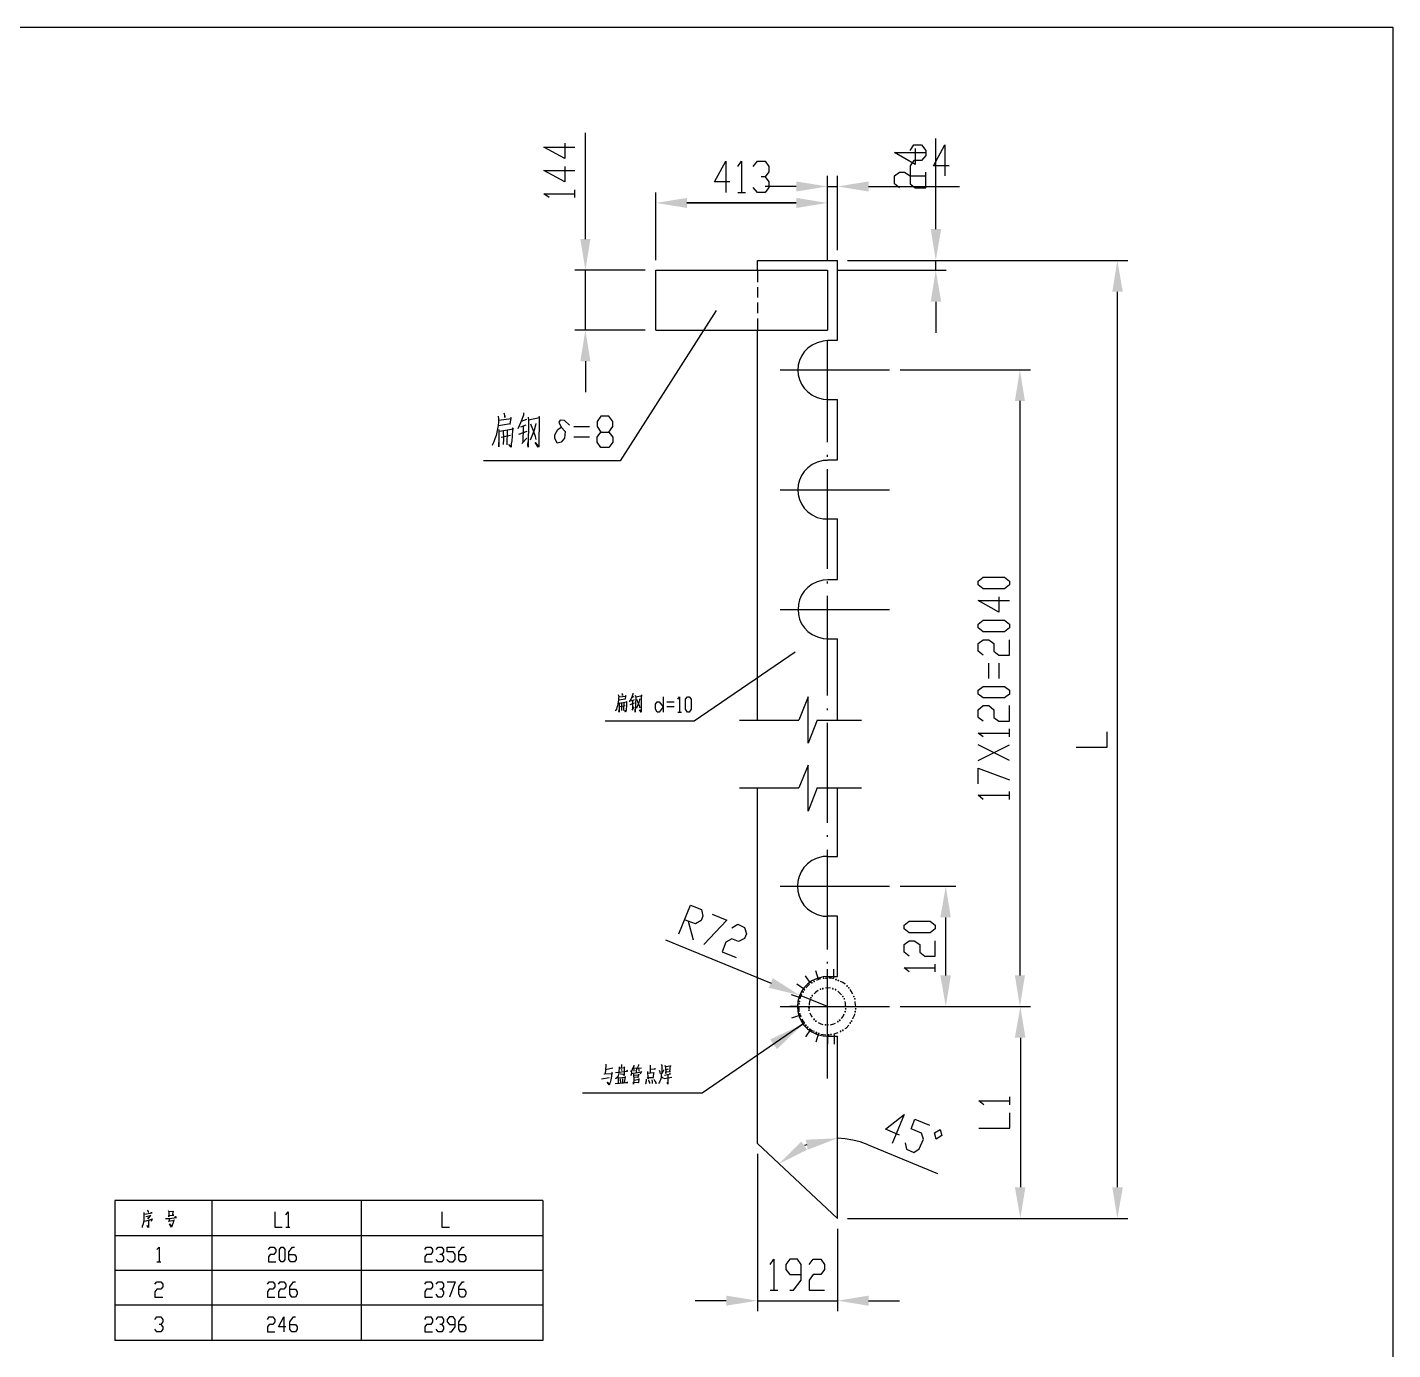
# Model space of a CAD drawing. Header units: millimetres. Extents: x -282 to 814, y -766 to 620.
# Drawn here: x 277 to 814, y -500 to 20 of the extents above; entities that cross this region are included whole.
import ezdxf

# ---------------------------------------------------------------- set-up
doc = ezdxf.new("R2010")
doc.units = ezdxf.units.MM
doc.layers.add('1', color=7, linetype='Continuous')

msp = doc.modelspace()

# ---------------------------------------------------------------- hatches: boundary and pattern name
h = msp.add_hatch(color=0)
h.dxf.hatch_style = 2
h.paths.add_polyline_path([(579.42, -40.538268), (579.42, -44.498268), (591.66, -42.518268)])
h = msp.add_hatch(color=0)
h.dxf.hatch_style = 2
h.paths.add_polyline_path([(607.86, -40.538268), (607.86, -44.498268), (595.62, -42.518268)])
h = msp.add_hatch(color=0)
h.dxf.hatch_style = 2
h.paths.add_polyline_path([(536.4, -47.018268), (536.4, -50.978268), (524.16, -48.998268)])
h = msp.add_hatch(color=0)
h.dxf.hatch_style = 2
h.paths.add_polyline_path([(536.4, -47.018268), (536.4, -50.978268), (524.16, -48.998268)])
h = msp.add_hatch(color=0)
h.dxf.hatch_style = 2
h.paths.add_polyline_path([(579.42, -47.018268), (579.42, -50.978268), (591.66, -48.998268)])
h = msp.add_hatch(color=0)
h.dxf.hatch_style = 2
h.paths.add_polyline_path([(579.42, -47.018268), (579.42, -50.978268), (591.66, -48.998268)])
h = msp.add_hatch(color=0)
h.dxf.hatch_style = 2
h.paths.add_polyline_path([(494.46, -63.218268), (498.42, -63.218268), (496.44, -75.458268)])
h = msp.add_hatch(color=0)
h.dxf.hatch_style = 2
h.paths.add_polyline_path([(632.34, -59.258268), (636.48, -59.258268), (634.32, -71.678268)])
h = msp.add_hatch(color=0)
h.dxf.hatch_style = 2
h.paths.add_polyline_path([(703.8, -83.918268), (707.94, -83.918268), (705.78, -71.678268)])
h = msp.add_hatch(color=0)
h.dxf.hatch_style = 2
h.paths.add_polyline_path([(632.34, -87.878268), (636.48, -87.878268), (634.32, -75.458268)])
h = msp.add_hatch(color=0)
h.dxf.hatch_style = 2
h.paths.add_polyline_path([(494.46, -111.278268), (498.42, -111.278268), (496.44, -99.038268)])
h = msp.add_hatch(color=0)
h.dxf.hatch_style = 2
h.paths.add_polyline_path([(665.46, -126.938268), (669.42, -126.938268), (667.44, -114.698268)])
h = msp.add_hatch(color=0)
h.dxf.hatch_style = 2
h.paths.add_polyline_path([(636.12, -330.158268), (640.26, -330.158268), (638.28, -317.918268)])
h = msp.add_hatch(color=0)
h.dxf.hatch_style = 2
h.paths.add_polyline_path([(570.24, -354.098268), (568.62, -357.878268), (580.68, -360.758268)])
h = msp.add_hatch(color=0)
h.dxf.hatch_style = 2
h.paths.add_polyline_path([(590.58, -354.098268), (590.4, -354.458268), (590.04, -354.458268), (589.86, -354.098268), (590.04, -353.738268), (590.4, -353.738268)])
h = msp.add_hatch(color=0)
h.dxf.hatch_style = 2
h.paths.add_polyline_path([(591.48, -354.098268), (591.3, -354.458268), (590.94, -354.458268), (590.76, -354.098268), (590.76, -353.918268), (590.94, -353.738268), (591.3, -353.738268), (591.48, -353.918268)])
h = msp.add_hatch(color=0)
h.dxf.hatch_style = 2
h.paths.add_polyline_path([(595.44, -354.638268), (595.26, -354.998268), (594.9, -354.998268), (594.72, -354.638268), (594.72, -354.458268), (594.9, -354.278268), (595.26, -354.278268), (595.44, -354.458268)])
h = msp.add_hatch(color=0)
h.dxf.hatch_style = 2
h.paths.add_polyline_path([(636.12, -353.018268), (640.26, -353.018268), (638.28, -365.258268)])
h = msp.add_hatch(color=0)
h.dxf.hatch_style = 2
h.paths.add_polyline_path([(665.46, -353.018268), (669.42, -353.018268), (667.44, -365.258268)])
h = msp.add_hatch(color=0)
h.dxf.hatch_style = 2
h.paths.add_polyline_path([(582.48, -359.498268), (582.3, -359.858268), (581.94, -359.858268), (581.76, -359.498268), (581.94, -359.138268), (582.3, -359.138268)])
h = msp.add_hatch(color=0)
h.dxf.hatch_style = 2
h.paths.add_polyline_path([(583.02, -358.598268), (582.84, -358.958268), (582.48, -358.958268), (582.3, -358.598268), (582.48, -358.238268), (582.84, -358.238268)])
h = msp.add_hatch(color=0)
h.dxf.hatch_style = 2
h.paths.add_polyline_path([(585.9, -355.898268), (585.72, -356.258268), (585.36, -356.258268), (585.18, -355.898268), (585.36, -355.538268), (585.72, -355.538268)])
h = msp.add_hatch(color=0)
h.dxf.hatch_style = 2
h.paths.add_polyline_path([(586.8, -355.358268), (586.62, -355.718268), (586.26, -355.718268), (586.08, -355.358268), (586.26, -354.998268), (586.62, -354.998268)])
h = msp.add_hatch(color=0)
h.dxf.hatch_style = 2
h.paths.add_polyline_path([(589.32, -358.418268), (589.14, -358.778268), (588.78, -358.778268), (588.6, -358.418268), (588.78, -358.058268), (589.14, -358.058268)])
h = msp.add_hatch(color=0)
h.dxf.hatch_style = 2
h.paths.add_polyline_path([(590.22, -358.238268), (590.04, -358.598268), (589.68, -358.598268), (589.5, -358.238268), (589.5, -358.058268), (589.68, -357.878268), (590.04, -357.878268), (590.22, -358.058268)])
h = msp.add_hatch(color=0)
h.dxf.hatch_style = 2
h.paths.add_polyline_path([(594.18, -358.238268), (594, -358.598268), (593.64, -358.598268), (593.46, -358.238268), (593.64, -357.878268), (594, -357.878268)])
h = msp.add_hatch(color=0)
h.dxf.hatch_style = 2
h.paths.add_polyline_path([(595.26, -358.598268), (595.08, -358.958268), (594.72, -358.958268), (594.54, -358.598268), (594.72, -358.238268), (595.08, -358.238268)])
h = msp.add_hatch(color=0)
h.dxf.hatch_style = 2
h.paths.add_polyline_path([(596.34, -354.998268), (596.16, -355.358268), (595.8, -355.358268), (595.62, -354.998268), (595.62, -354.818268), (595.8, -354.638268), (596.16, -354.638268), (596.34, -354.818268)])
h = msp.add_hatch(color=0)
h.dxf.hatch_style = 2
h.paths.add_polyline_path([(599.76, -357.158268), (599.58, -357.518268), (599.22, -357.518268), (599.04, -357.158268), (599.22, -356.798268), (599.58, -356.798268)])
h = msp.add_hatch(color=0)
h.dxf.hatch_style = 2
h.paths.add_polyline_path([(600.48, -357.878268), (600.3, -358.238268), (599.94, -358.238268), (599.76, -357.878268), (599.94, -357.518268), (600.3, -357.518268)])
h = msp.add_hatch(color=0)
h.dxf.hatch_style = 2
h.paths.add_polyline_path([(580.86, -364.178268), (580.68, -364.538268), (580.32, -364.538268), (580.14, -364.178268), (580.32, -363.818268), (580.68, -363.818268)])
h = msp.add_hatch(color=0)
h.dxf.hatch_style = 2
h.paths.add_polyline_path([(581.04, -363.278268), (580.86, -363.638268), (580.5, -363.638268), (580.32, -363.278268), (580.32, -363.098268), (580.5, -362.918268), (580.86, -362.918268), (581.04, -363.098268)])
h = msp.add_hatch(color=0)
h.dxf.hatch_style = 2
h.paths.add_polyline_path([(585.54, -361.838268), (585.36, -362.198268), (585, -362.198268), (584.82, -361.838268), (584.82, -361.658268), (585, -361.478268), (585.36, -361.478268), (585.54, -361.658268)])
h = msp.add_hatch(color=0)
h.dxf.hatch_style = 2
h.paths.add_polyline_path([(586.08, -360.938268), (585.9, -361.298268), (585.54, -361.298268), (585.36, -360.938268), (585.54, -360.578268), (585.9, -360.578268)])
h = msp.add_hatch(color=0)
h.dxf.hatch_style = 2
h.paths.add_polyline_path([(598.14, -361.298268), (597.96, -361.658268), (597.6, -361.658268), (597.42, -361.298268), (597.6, -360.938268), (597.96, -360.938268)])
h = msp.add_hatch(color=0)
h.dxf.hatch_style = 2
h.paths.add_polyline_path([(598.68, -362.198268), (598.5, -362.558268), (598.14, -362.558268), (597.96, -362.198268), (598.14, -361.838268), (598.5, -361.838268)])
h = msp.add_hatch(color=0)
h.dxf.hatch_style = 2
h.paths.add_polyline_path([(599.22, -365.258268), (599.04, -365.618268), (598.68, -365.618268), (598.5, -365.258268), (598.5, -365.078268), (598.68, -364.898268), (599.04, -364.898268), (599.22, -365.078268)])
h = msp.add_hatch(color=0)
h.dxf.hatch_style = 2
h.paths.add_polyline_path([(602.46, -361.298268), (602.28, -361.658268), (601.92, -361.658268), (601.74, -361.298268), (601.92, -360.938268), (602.28, -360.938268)])
h = msp.add_hatch(color=0)
h.dxf.hatch_style = 2
h.paths.add_polyline_path([(602.82, -362.198268), (602.64, -362.558268), (602.28, -362.558268), (602.1, -362.198268), (602.28, -361.838268), (602.64, -361.838268)])
h = msp.add_hatch(color=0)
h.dxf.hatch_style = 2
h.paths.add_polyline_path([(603.18, -365.258268), (603, -365.618268), (602.64, -365.618268), (602.46, -365.258268), (602.46, -365.078268), (602.64, -364.898268), (603, -364.898268), (603.18, -365.078268)])
h = msp.add_hatch(color=0)
h.dxf.hatch_style = 2
h.paths.add_polyline_path([(665.46, -377.498268), (669.6, -377.498268), (667.62, -365.258268)])
h = msp.add_hatch(color=0)
h.dxf.hatch_style = 2
h.paths.add_polyline_path([(581.22, -368.138268), (581.04, -368.498268), (580.68, -368.498268), (580.5, -368.138268), (580.68, -367.778268), (581.04, -367.778268)])
h = msp.add_hatch(color=0)
h.dxf.hatch_style = 2
h.paths.add_polyline_path([(581.58, -369.038268), (581.4, -369.398268), (581.04, -369.398268), (580.86, -369.038268), (581.04, -368.678268), (581.4, -368.678268)])
h = msp.add_hatch(color=0)
h.dxf.hatch_style = 2
h.paths.add_polyline_path([(584.82, -365.798268), (584.64, -366.158268), (584.28, -366.158268), (584.1, -365.798268), (584.1, -365.618268), (584.28, -365.438268), (584.64, -365.438268), (584.82, -365.618268)])
h = msp.add_hatch(color=0)
h.dxf.hatch_style = 2
h.paths.add_polyline_path([(584.82, -366.698268), (584.64, -367.058268), (584.28, -367.058268), (584.1, -366.698268), (584.28, -366.338268), (584.64, -366.338268)])
h = msp.add_hatch(color=0)
h.dxf.hatch_style = 2
h.paths.add_polyline_path([(586.8, -370.298268), (586.62, -370.658268), (586.26, -370.658268), (586.08, -370.298268), (586.08, -370.118268), (586.26, -369.938268), (586.62, -369.938268), (586.8, -370.118268)])
h = msp.add_hatch(color=0)
h.dxf.hatch_style = 2
h.paths.add_polyline_path([(587.52, -371.018268), (587.34, -371.378268), (586.98, -371.378268), (586.8, -371.018268), (586.8, -370.838268), (586.98, -370.658268), (587.34, -370.658268), (587.52, -370.838268)])
h = msp.add_hatch(color=0)
h.dxf.hatch_style = 2
h.paths.add_polyline_path([(596.88, -370.658268), (596.7, -371.018268), (596.34, -371.018268), (596.16, -370.658268), (596.16, -370.478268), (596.34, -370.298268), (596.7, -370.298268), (596.88, -370.478268)])
h = msp.add_hatch(color=0)
h.dxf.hatch_style = 2
h.paths.add_polyline_path([(599.04, -367.238268), (598.86, -367.598268), (598.5, -367.598268), (598.32, -367.238268), (598.32, -367.058268), (598.5, -366.878268), (598.86, -366.878268), (599.04, -367.058268)])
h = msp.add_hatch(color=0)
h.dxf.hatch_style = 2
h.paths.add_polyline_path([(599.22, -366.158268), (599.04, -366.518268), (598.68, -366.518268), (598.5, -366.158268), (598.68, -365.798268), (599.04, -365.798268)])
h = msp.add_hatch(color=0)
h.dxf.hatch_style = 2
h.paths.add_polyline_path([(601.56, -371.018268), (601.38, -371.378268), (601.02, -371.378268), (600.84, -371.018268), (600.84, -370.838268), (601.02, -370.658268), (601.38, -370.658268), (601.56, -370.838268)])
h = msp.add_hatch(color=0)
h.dxf.hatch_style = 2
h.paths.add_polyline_path([(603, -367.238268), (602.82, -367.598268), (602.46, -367.598268), (602.28, -367.238268), (602.28, -367.058268), (602.46, -366.878268), (602.82, -366.878268), (603, -367.058268)])
h = msp.add_hatch(color=0)
h.dxf.hatch_style = 2
h.paths.add_polyline_path([(603.18, -366.158268), (603, -366.518268), (602.64, -366.518268), (602.46, -366.158268), (602.64, -365.798268), (603, -365.798268)])
h = msp.add_hatch(color=0)
h.dxf.hatch_style = 2
h.paths.add_polyline_path([(569.16, -378.218268), (571.86, -381.998268), (582.12, -372.098268)])
h = msp.add_hatch(color=0)
h.dxf.hatch_style = 2
h.paths.add_polyline_path([(583.56, -372.638268), (583.38, -372.998268), (583.02, -372.998268), (582.84, -372.638268), (582.84, -372.458268), (583.02, -372.278268), (583.38, -372.278268), (583.56, -372.458268)])
h = msp.add_hatch(color=0)
h.dxf.hatch_style = 2
h.paths.add_polyline_path([(584.28, -373.358268), (584.1, -373.718268), (583.74, -373.718268), (583.56, -373.358268), (583.56, -373.178268), (583.74, -372.998268), (584.1, -372.998268), (584.28, -373.178268)])
h = msp.add_hatch(color=0)
h.dxf.hatch_style = 2
h.paths.add_polyline_path([(587.7, -375.518268), (587.52, -375.878268), (587.16, -375.878268), (586.98, -375.518268), (586.98, -375.338268), (587.16, -375.158268), (587.52, -375.158268), (587.7, -375.338268)])
h = msp.add_hatch(color=0)
h.dxf.hatch_style = 2
h.paths.add_polyline_path([(588.6, -375.878268), (588.42, -376.238268), (588.06, -376.238268), (587.88, -375.878268), (587.88, -375.698268), (588.06, -375.518268), (588.42, -375.518268), (588.6, -375.698268)])
h = msp.add_hatch(color=0)
h.dxf.hatch_style = 2
h.paths.add_polyline_path([(591.3, -372.458268), (591.12, -372.818268), (590.76, -372.818268), (590.58, -372.458268), (590.76, -372.098268), (591.12, -372.098268)])
h = msp.add_hatch(color=0)
h.dxf.hatch_style = 2
h.paths.add_polyline_path([(592.2, -372.458268), (592.02, -372.818268), (591.66, -372.818268), (591.48, -372.458268), (591.66, -372.098268), (592.02, -372.098268)])
h = msp.add_hatch(color=0)
h.dxf.hatch_style = 2
h.paths.add_polyline_path([(592.56, -376.418268), (592.38, -376.778268), (592.02, -376.778268), (591.84, -376.418268), (591.84, -376.238268), (592.02, -376.058268), (592.38, -376.058268), (592.56, -376.238268)])
h = msp.add_hatch(color=0)
h.dxf.hatch_style = 2
h.paths.add_polyline_path([(593.46, -376.238268), (593.28, -376.598268), (592.92, -376.598268), (592.74, -376.238268), (592.92, -375.878268), (593.28, -375.878268)])
h = msp.add_hatch(color=0)
h.dxf.hatch_style = 2
h.paths.add_polyline_path([(596.16, -371.198268), (595.98, -371.558268), (595.62, -371.558268), (595.44, -371.198268), (595.62, -370.838268), (595.98, -370.838268)])
h = msp.add_hatch(color=0)
h.dxf.hatch_style = 2
h.paths.add_polyline_path([(597.24, -374.978268), (597.06, -375.338268), (596.7, -375.338268), (596.52, -374.978268), (596.7, -374.618268), (597.06, -374.618268)])
h = msp.add_hatch(color=0)
h.dxf.hatch_style = 2
h.paths.add_polyline_path([(598.14, -374.618268), (597.96, -374.978268), (597.6, -374.978268), (597.42, -374.618268), (597.42, -374.438268), (597.6, -374.258268), (597.96, -374.258268), (598.14, -374.438268)])
h = msp.add_hatch(color=0)
h.dxf.hatch_style = 2
h.paths.add_polyline_path([(601.02, -371.738268), (600.84, -372.098268), (600.48, -372.098268), (600.3, -371.738268), (600.48, -371.378268), (600.84, -371.378268)])
h = msp.add_hatch(color=0)
h.dxf.hatch_style = 2
h.paths.add_polyline_path([(583.74, -421.598268), (581.4, -418.358268), (572.58, -427.178268)])
h = msp.add_hatch(color=0)
h.dxf.hatch_style = 2
h.paths.add_polyline_path([(583.2, -417.638268), (583.92, -421.598268), (595.62, -417.098268)])
h = msp.add_hatch(color=0)
h.dxf.hatch_style = 2
h.paths.add_polyline_path([(665.46, -436.358268), (669.6, -436.358268), (667.62, -448.598268)])
h = msp.add_hatch(color=0)
h.dxf.hatch_style = 2
h.paths.add_polyline_path([(703.8, -436.358268), (707.94, -436.358268), (705.78, -448.598268)])
h = msp.add_hatch(color=0)
h.dxf.hatch_style = 2
h.paths.add_polyline_path([(551.88, -479.018268), (551.88, -482.978268), (564.12, -480.998268)])
h = msp.add_hatch(color=0)
h.dxf.hatch_style = 2
h.paths.add_polyline_path([(607.86, -479.018268), (607.86, -482.978268), (595.62, -480.998268)])

# ---------------------------------------------------------------- linework, layer by layer
at = {"layer": '1', "color": 0, "lineweight": 25}
for points in [[(-282.42, 20.121732), (814.14, 20.121732)], [(814.14, 20.121732), (814.14, -765.578268)], [(496.44, -63.218268), (496.44, -21.458268)], [(488.34, -25.418268), (488.34, -31.538268), (480.06, -27.038268), (492.3, -27.038268)], [(624.24, -28.298268), (625.68, -26.138268), (628.74, -26.138268), (630.36, -28.298268), (630.36, -30.278268), (628.74, -32.258268), (625.68, -32.258268), (624.24, -34.418268), (624.24, -38.378268), (630.36, -38.378268)], [(639.54, -34.418268), (633.42, -34.418268), (637.92, -26.138268), (637.92, -38.378268)], [(634.32, -59.258268), (634.32, -23.618268)], [(626.22, -27.578268), (626.22, -33.878268), (618.12, -29.198268), (630.36, -29.198268)], [(488.34, -34.598268), (488.34, -40.718268), (480.06, -36.218268), (492.3, -36.218268)], [(553.32, -40.718268), (547.2, -40.718268), (551.7, -32.618268), (551.7, -44.858268)], [(553.32, -40.718268), (547.2, -40.718268), (551.7, -32.618268), (551.7, -44.858268)], [(556.38, -34.598268), (557.82, -32.618268), (557.82, -44.858268)], [(556.38, -34.598268), (557.82, -32.618268), (557.82, -44.858268)], [(562.5, -34.598268), (564.12, -32.618268), (567.18, -32.618268), (568.62, -34.598268), (568.62, -36.758268), (567.18, -38.738268), (565.56, -38.738268)], [(562.5, -34.598268), (564.12, -32.618268), (567.18, -32.618268), (568.62, -34.598268), (568.62, -36.758268), (567.18, -38.738268), (565.56, -38.738268)], [(620.1, -43.058268), (618.12, -41.438268), (618.12, -38.378268), (620.1, -36.938268), (622.08, -36.938268), (624.24, -38.378268), (624.24, -41.438268), (626.22, -43.058268), (630.36, -43.058268), (630.36, -36.938268)], [(567.18, -38.738268), (568.62, -40.718268), (568.62, -42.878268), (567.18, -44.858268), (564.12, -44.858268), (562.5, -42.878268)], [(567.18, -38.738268), (568.62, -40.718268), (568.62, -42.878268), (567.18, -44.858268), (564.12, -44.858268), (562.5, -42.878268)], [(579.42, -42.518268), (567.18, -42.518268)], [(591.66, -71.498268), (591.66, -38.378268)], [(591.66, -42.518268), (595.62, -42.518268)], [(595.62, -67.538268), (595.62, -38.378268)], [(607.86, -42.518268), (643.68, -42.518268)], [(482.22, -46.838268), (480.06, -45.398268), (492.3, -45.398268)], [(492.3, -46.838268), (492.3, -43.778268)], [(524.16, -71.498268), (524.16, -44.858268)], [(524.16, -71.498268), (524.16, -44.858268)], [(556.38, -44.858268), (559.44, -44.858268)], [(556.38, -44.858268), (559.44, -44.858268)], [(591.66, -71.498268), (591.66, -44.858268)], [(591.66, -71.498268), (591.66, -44.858268)], [(536.4, -48.998268), (579.42, -48.998268)], [(579.42, -48.998268), (536.4, -48.998268)], [(564.12, -71.678268), (595.62, -71.678268)], [(564.12, -75.458268), (564.12, -71.678268)], [(595.62, -102.998268), (595.62, -71.678268)], [(599.58, -71.678268), (638.46, -71.678268)], [(603.54, -71.678268), (709.92, -71.678268)], [(634.32, -75.458268), (634.32, -71.678268)], [(520.02, -75.458268), (492.3, -75.458268)], [(496.44, -99.038268), (496.44, -75.458268)], [(524.16, -99.038268), (524.16, -75.458268)], [(524.16, -75.458268), (591.66, -75.458268)], [(564.12, -75.458268), (564.12, -80.138268)], [(591.66, -75.458268), (591.66, -99.038268)], [(595.8, -75.458268), (638.46, -75.458268)], [(564.12, -82.118268), (564.12, -86.258268)], [(705.78, -436.358268), (705.78, -83.918268)], [(547.92, -91.298268), (510.12, -150.518268)], [(564.12, -88.238268), (564.12, -92.378268)], [(634.32, -87.878268), (634.32, -100.118268)], [(564.12, -94.538268), (564.12, -99.038268)], [(520.02, -99.038268), (492.3, -99.038268)], [(524.16, -99.038268), (591.66, -99.038268)], [(564.12, -252.578268), (564.12, -99.038268)], [(591.66, -143.138268), (591.66, -102.998268)], [(591.66, -102.998268), (595.62, -102.998268)], [(496.44, -111.278268), (496.44, -123.518268)], [(573.12, -114.698268), (616.14, -114.698268)], [(620.28, -114.698268), (671.58, -114.698268)], [(591.66, -126.398268), (595.62, -126.398268)], [(595.62, -150.158268), (595.62, -126.398268)], [(667.44, -126.938268), (667.44, -353.018268)], [(462.42, -134.498268), (467.28, -133.778268), (467.1, -133.418268), (467.1, -133.778268), (466.74, -135.938268), (466.92, -135.938268), (462.24, -136.658268)], [(464.4, -131.618268), (464.76, -132.878268), (464.76, -133.418268), (464.76, -132.518268)], [(472.14, -131.618268), (472.14, -132.518268), (470.88, -135.578268), (470.34, -136.658268), (469.8, -137.918268)], [(471.24, -134.858268), (473.4, -134.138268)], [(473.94, -133.238268), (474.12, -134.498268), (473.94, -145.118268), (473.76, -144.218268), (473.94, -142.958268)], [(474.12, -134.318268), (478.44, -133.418268), (478.26, -133.058268), (478.26, -134.138268), (478.08, -144.218268), (478.08, -144.758268), (477.9, -145.118268), (476.64, -143.318268), (478.08, -144.938268)], [(502.56, -145.298268), (501.12, -143.138268), (501.12, -141.158268), (502.56, -139.178268), (505.62, -139.178268), (507.24, -137.018268), (507.24, -135.038268), (505.62, -132.878268), (502.56, -132.878268), (501.12, -135.038268), (501.12, -137.018268), (502.56, -139.178268)], [(462.42, -138.098268), (462.42, -138.818268), (462.42, -144.938268), (462.42, -144.398268), (462.42, -143.318268)], [(462.6, -138.818268), (468.18, -137.918268), (467.82, -137.558268), (467.82, -138.098268), (467.64, -140.798268), (467.46, -142.598268), (467.28, -143.858268), (467.28, -145.118268), (466.38, -144.038268), (467.1, -144.758268), (467.28, -144.398268)], [(464.04, -138.638268), (464.22, -141.698268), (464.22, -141.878268), (464.04, -144.038268)], [(465.66, -138.458268), (465.48, -144.218268)], [(473.4, -138.998268), (470.16, -140.078268)], [(473.04, -136.478268), (470.88, -137.198268)], [(471.96, -137.018268), (471.78, -143.318268), (471.42, -143.678268), (473.4, -141.518268)], [(477, -135.758268), (476.82, -136.478268), (476.28, -138.458268), (475.38, -140.798268), (474.66, -142.418268)], [(474.84, -135.938268), (476.1, -139.178268), (476.1, -139.358268), (476.64, -140.798268), (476.82, -141.518268), (477, -142.058268)], [(490.14, -136.478268), (488.16, -134.678268), (486.54, -134.498268), (486, -135.218268), (486.9, -137.198268), (488.52, -138.998268), (488.16, -141.518268), (486.9, -143.138268), (485.28, -143.498268), (484.38, -141.518268), (484.38, -140.258268), (485.64, -138.098268), (486.9, -137.198268)], [(491.94, -137.018268), (498.06, -137.018268)], [(505.62, -139.178268), (507.24, -141.158268), (507.24, -143.138268), (505.62, -145.298268), (502.56, -145.298268)], [(463.32, -141.158268), (466.92, -140.438268)], [(498.06, -141.158268), (491.94, -141.158268)], [(591.66, -148.898268), (591.66, -148.178268)], [(591.66, -150.158268), (595.62, -150.158268)], [(510.12, -150.518268), (456.3, -150.518268)], [(591.66, -192.998268), (591.66, -153.758268)], [(573.12, -161.858268), (616.14, -161.858268)], [(591.66, -173.378268), (595.62, -173.378268)], [(595.62, -197.138268), (595.62, -173.378268)], [(591.66, -197.138268), (595.62, -197.138268)], [(591.66, -198.758268), (591.66, -198.038268)], [(663.3, -199.298268), (661.32, -200.918268), (653.04, -200.918268), (651.06, -199.298268), (651.06, -197.858268), (653.04, -196.238268), (661.32, -196.238268), (663.3, -197.858268), (663.3, -199.298268)], [(591.66, -242.858268), (591.66, -203.618268)], [(659.16, -203.978268), (659.16, -210.098268), (651.06, -205.418268), (663.3, -205.418268)], [(573.12, -209.018268), (616.14, -209.018268)], [(663.3, -216.218268), (661.32, -217.838268), (653.04, -217.838268), (651.06, -216.218268), (651.06, -214.778268), (653.04, -213.158268), (661.32, -213.158268), (663.3, -214.778268), (663.3, -216.218268)], [(591.66, -220.538268), (595.62, -220.538268)], [(595.62, -252.578268), (595.62, -220.538268)], [(653.04, -227.018268), (651.06, -225.398268), (651.06, -222.338268), (653.04, -220.898268), (655.2, -220.898268), (657.18, -222.338268), (657.18, -225.398268), (659.16, -227.018268), (663.3, -227.018268), (663.3, -220.898268)], [(579.06, -225.758268), (539.28, -252.938268), (504.18, -252.938268)], [(655.2, -236.198268), (655.2, -230.078268)], [(659.16, -230.078268), (659.16, -236.198268)], [(663.3, -242.318268), (661.32, -243.758268), (653.04, -243.758268), (651.06, -242.318268), (651.06, -240.698268), (653.04, -239.258268), (661.32, -239.258268), (663.3, -240.698268), (663.3, -242.318268)], [(509.58, -243.398268), (512.46, -243.038268), (512.28, -242.858268), (512.28, -243.038268), (512.1, -244.298268), (512.1, -244.298268), (509.58, -244.658268)], [(509.58, -245.558268), (509.76, -245.918268), (509.76, -249.338268), (509.58, -248.978268), (509.76, -248.438268)], [(509.76, -245.918268), (512.82, -245.378268), (512.64, -245.198268), (512.64, -245.378268), (512.64, -246.998268), (512.46, -248.078268), (512.46, -248.618268), (512.28, -249.338268), (511.92, -248.798268), (512.28, -249.158268), (512.46, -248.978268)], [(510.12, -247.178268), (512.1, -246.818268)], [(510.66, -245.738268), (510.66, -247.538268), (510.66, -247.538268), (510.66, -248.798268)], [(510.84, -241.958268), (511.02, -242.498268), (511.02, -242.858268), (511.02, -242.318268)], [(511.56, -245.558268), (511.38, -248.798268)], [(515.16, -241.958268), (515.16, -242.318268), (514.44, -244.118268), (514.08, -244.658268), (513.72, -245.378268)], [(515.7, -245.918268), (513.9, -246.458268)], [(515.7, -244.478268), (514.44, -245.018268)], [(514.62, -243.578268), (515.7, -243.218268)], [(514.98, -244.838268), (514.98, -248.438268), (514.8, -248.618268), (515.7, -247.358268)], [(516.06, -242.678268), (516.24, -243.398268), (516.06, -249.338268), (516.06, -248.798268), (516.06, -248.258268)], [(516.24, -243.398268), (518.76, -242.858268), (518.58, -242.678268), (518.4, -243.218268), (518.4, -248.798268), (518.4, -249.158268), (518.4, -249.338268), (517.68, -248.438268), (518.4, -249.338268)], [(517.86, -244.118268), (517.68, -244.478268), (517.5, -245.558268), (516.96, -246.998268), (516.42, -247.898268)], [(516.6, -244.298268), (517.32, -246.098268), (517.32, -246.098268), (517.68, -246.998268), (517.68, -247.358268), (517.86, -247.718268)], [(527.04, -247.358268), (525.42, -249.338268), (524.7, -249.338268), (523.98, -248.258268), (523.98, -246.278268), (524.7, -245.378268), (525.42, -245.378268), (527.04, -247.358268)], [(527.04, -243.398268), (527.04, -249.338268)], [(528.48, -245.378268), (531.36, -245.378268)], [(532.8, -244.298268), (533.52, -243.398268), (533.52, -249.338268)], [(536.58, -249.338268), (535.86, -248.258268), (535.86, -244.298268), (536.58, -243.398268), (537.3, -243.398268), (538.02, -244.298268), (538.02, -248.258268), (537.3, -249.338268), (536.58, -249.338268)], [(584.1, -243.398268), (580.5, -252.578268)], [(587.7, -252.578268), (584.1, -261.578268), (584.1, -243.398268)], [(653.04, -252.938268), (651.06, -251.498268), (651.06, -248.438268), (653.04, -246.818268), (655.2, -246.818268), (657.18, -248.438268), (657.18, -251.498268), (659.16, -252.938268), (663.3, -252.938268), (663.3, -246.818268)], [(531.36, -247.358268), (528.48, -247.358268)], [(532.8, -249.338268), (534.24, -249.338268)], [(591.66, -248.618268), (591.66, -247.898268)], [(557.1, -252.578268), (580.5, -252.578268)], [(587.7, -252.578268), (605.16, -252.578268)], [(591.66, -292.898268), (591.66, -253.658268)], [(653.04, -259.058268), (651.06, -257.618268), (663.3, -257.618268)], [(663.3, -259.058268), (663.3, -255.998268)], [(689.58, -263.198268), (701.82, -263.198268), (701.82, -257.078268)], [(663.3, -268.418268), (651.06, -262.298268)], [(651.06, -268.418268), (663.3, -262.298268)], [(584.1, -270.218268), (580.5, -279.218268)], [(587.7, -279.218268), (584.1, -288.398268), (584.1, -270.218268)], [(651.06, -277.598268), (651.06, -271.478268), (663.3, -275.978268)], [(557.1, -279.218268), (580.5, -279.218268)], [(564.12, -419.078268), (564.12, -279.218268)], [(587.7, -279.218268), (605.16, -279.218268)], [(595.62, -306.218268), (595.62, -279.218268)], [(653.04, -283.718268), (651.06, -282.098268), (663.3, -282.098268)], [(663.3, -283.718268), (663.3, -280.658268)], [(591.66, -298.478268), (591.66, -297.758268)], [(591.66, -342.758268), (591.66, -303.518268)], [(591.66, -306.218268), (595.62, -306.218268)], [(573.12, -317.918268), (616.14, -317.918268)], [(620.28, -317.918268), (642.24, -317.918268)], [(533.16, -336.638268), (537.84, -325.298268), (542.16, -327.098268), (542.7, -329.618268), (541.98, -331.418268), (539.82, -332.678268), (535.5, -331.058268)], [(536.94, -331.598268), (538.92, -338.978268)], [(546.3, -328.898268), (552.06, -331.238268), (543.06, -340.778268)], [(554.04, -334.298268), (556.38, -332.858268), (559.08, -334.118268), (559.8, -336.638268), (559.08, -338.438268), (556.74, -339.698268), (554.04, -338.618268), (551.7, -339.878268), (550.26, -343.658268), (555.84, -345.998268)], [(595.62, -353.378268), (595.62, -329.618268), (591.66, -329.618268)], [(591.66, -353.378268), (595.62, -353.378268), (595.62, -329.618268)], [(634.14, -334.658268), (632.16, -336.278268), (623.88, -336.278268), (621.9, -334.658268), (621.9, -333.218268), (623.88, -331.598268), (632.16, -331.598268), (634.14, -333.218268), (634.14, -334.658268)], [(638.28, -353.018268), (638.28, -330.158268)], [(527.94, -338.978268), (569.52, -356.078268)], [(623.88, -345.458268), (621.9, -343.838268), (621.9, -340.778268), (623.88, -339.338268), (625.86, -339.338268), (628.02, -340.778268), (628.02, -343.838268), (630, -345.458268), (634.14, -345.458268), (634.14, -339.338268)], [(591.66, -348.338268), (591.66, -347.618268)], [(634.14, -351.578268), (634.14, -348.518268)], [(585, -356.078268), (583.02, -353.198268)], [(588.24, -354.638268), (587.16, -351.218268)], [(589.14, -354.278268), (588.42, -354.458268), (587.34, -354.998268)], [(591.66, -354.098268), (591.66, -350.498268)], [(591.66, -393.518268), (591.66, -353.378268)], [(594.18, -354.278268), (593.28, -354.098268), (592.2, -354.098268)], [(594.18, -354.098268), (594.18, -350.498268)], [(623.88, -351.578268), (621.9, -349.958268), (634.14, -349.958268)], [(582.66, -358.598268), (579.6, -356.438268)], [(584.64, -356.438268), (584.28, -356.798268), (583.2, -357.878268)], [(588.06, -358.958268), (586.98, -359.678268), (586.44, -360.218268)], [(592.92, -358.058268), (591.66, -357.878268), (590.94, -358.058268)], [(597.24, -360.578268), (596.34, -359.678268), (595.8, -359.138268)], [(598.68, -356.438268), (597.78, -355.718268), (596.88, -355.358268)], [(601.74, -360.398268), (601.02, -359.138268), (600.66, -358.598268)], [(573.12, -365.258268), (616.14, -365.258268)], [(580.5, -365.258268), (576.9, -365.258268)], [(581.04, -361.838268), (577.62, -360.578268)], [(580.5, -365.258268), (580.5, -366.878268), (580.68, -367.238268)], [(591.66, -365.258268), (580.68, -360.758268)], [(581.58, -360.398268), (581.4, -360.578268), (580.86, -362.018268), (580.86, -362.198268)], [(584.82, -362.738268), (584.46, -363.998268), (584.46, -364.718268)], [(598.86, -365.258268), (598.86, -363.998268), (598.68, -363.278268)], [(602.82, -365.258268), (602.64, -363.638268), (602.64, -363.278268)], [(620.28, -365.258268), (671.58, -365.258268)], [(620.28, -365.258268), (642.24, -365.258268)], [(624.24, -365.258268), (671.58, -365.258268)], [(581.04, -368.678268), (577.62, -369.758268)], [(581.58, -370.118268), (582.3, -371.198268), (582.66, -371.738268)], [(584.82, -367.778268), (585.36, -368.858268), (585.72, -369.398268)], [(597.24, -369.938268), (597.96, -368.858268), (598.32, -368.138268)], [(601.74, -370.118268), (601.74, -369.938268), (602.46, -368.318268), (602.46, -368.138268)], [(582.12, -372.098268), (542.34, -399.278268)], [(582.66, -371.738268), (579.6, -373.898268)], [(585, -374.258268), (583.02, -377.138268)], [(584.64, -373.898268), (585.54, -374.618268), (586.44, -374.978268)], [(588.24, -375.878268), (587.16, -379.298268)], [(588.06, -371.558268), (589.14, -372.098268), (589.86, -372.278268)], [(589.14, -376.058268), (590.04, -376.238268), (591.12, -376.418268)], [(592.92, -372.458268), (594.18, -372.098268), (594.9, -371.738268)], [(594.18, -376.058268), (594.72, -375.878268), (595.98, -375.518268)], [(598.68, -373.898268), (599.04, -373.718268), (600.12, -372.638268)], [(591.66, -376.418268), (591.66, -380.018268)], [(591.66, -376.958268), (595.62, -376.958268)], [(594.36, -376.418268), (594.36, -380.018268)], [(595.62, -448.598268), (595.62, -376.958268)], [(667.62, -377.498268), (667.62, -436.358268)], [(504.54, -387.938268), (504.54, -388.478268), (504.18, -391.718268), (504, -391.898268), (504, -391.718268), (506.88, -391.538268), (507.06, -391.358268), (506.88, -391.178268), (506.7, -392.618268), (506.52, -394.058268), (506.16, -395.138268), (505.98, -395.678268), (505.8, -396.038268), (505.08, -394.958268), (505.98, -396.038268)], [(507.24, -389.558268), (504.36, -390.098268)], [(508.32, -391.178268), (513, -390.638268), (513, -390.458268), (512.64, -390.638268)], [(509.76, -389.558268), (509.94, -389.558268), (511.92, -389.198268), (511.74, -389.018268), (511.74, -389.558268), (511.74, -392.078268), (511.74, -392.438268), (511.02, -391.898268)], [(510.3, -391.538268), (510.66, -391.898268)], [(510.66, -388.118268), (510.66, -388.478268), (510.48, -389.378268)], [(510.48, -389.918268), (510.84, -390.458268)], [(515.52, -388.298268), (515.52, -388.658268), (515.16, -389.378268), (514.8, -389.918268), (514.8, -390.098268), (514.44, -390.638268), (514.08, -390.818268)], [(514.62, -390.998268), (514.62, -391.718268), (514.44, -391.898268), (514.44, -392.258268), (514.26, -392.438268)], [(514.62, -391.538268), (518.58, -390.998268), (518.58, -390.818268), (518.04, -391.898268)], [(515.16, -389.558268), (516.42, -389.378268)], [(515.34, -389.558268), (515.52, -390.278268), (515.52, -390.638268)], [(515.34, -391.898268), (515.34, -392.258268), (515.52, -393.698268), (515.34, -395.858268), (515.34, -395.318268), (515.34, -394.958268)], [(515.52, -392.258268), (517.5, -392.078268), (517.5, -391.898268), (517.14, -392.978268), (517.32, -392.978268), (515.52, -393.158268)], [(516.24, -390.278268), (516.42, -390.818268), (516.42, -391.178268)], [(517.32, -388.118268), (517.32, -388.478268), (516.96, -389.198268), (516.6, -389.918268), (516.42, -390.458268)], [(516.96, -389.558268), (518.58, -389.378268)], [(517.32, -389.558268), (517.5, -390.278268), (517.5, -390.638268)], [(520.92, -390.818268), (520.92, -390.998268), (520.92, -391.538268), (521.1, -393.698268), (520.92, -393.158268), (523.26, -393.158268), (523.26, -393.158268), (523.44, -391.178268), (523.44, -391.358268), (520.92, -391.538268)], [(522, -388.298268), (522, -388.658268), (522, -391.358268)], [(522.18, -389.918268), (523.98, -389.738268), (523.8, -389.738268), (523.62, -389.738268)], [(526.32, -388.118268), (526.5, -388.478268), (526.5, -388.658268), (526.5, -391.358268), (526.32, -391.898268), (526.32, -392.978268), (526.14, -393.698268), (525.96, -394.058268), (525.78, -394.598268), (525.6, -394.958268), (525.24, -395.498268)], [(525.42, -390.278268), (525.78, -390.998268), (525.78, -391.358268), (525.96, -391.538268)], [(527.22, -390.098268), (527.22, -390.458268), (526.5, -391.718268)], [(527.58, -392.258268), (529.92, -391.718268), (529.74, -391.718268), (529.38, -391.898268)], [(527.76, -388.298268), (527.94, -389.198268), (528.12, -391.538268), (528.12, -390.998268), (529.92, -390.818268), (529.74, -390.818268), (529.92, -388.478268), (529.92, -388.658268), (527.94, -389.018268)], [(528.12, -390.098268), (529.2, -389.738268)], [(528.84, -392.078268), (528.84, -395.858268), (528.66, -395.318268), (528.84, -394.958268)], [(502.74, -393.698268), (505.8, -393.158268)], [(508.14, -395.498268), (513.18, -395.138268), (512.82, -395.138268), (512.28, -395.318268)], [(509.22, -392.978268), (509.4, -393.338268), (509.4, -395.498268)], [(509.4, -393.338268), (512.28, -392.978268), (512.1, -392.798268), (511.74, -395.318268)], [(510.12, -393.698268), (510.3, -395.498268)], [(511.02, -393.518268), (511.02, -395.318268)], [(515.52, -394.238268), (517.68, -393.878268), (517.5, -393.698268), (517.32, -395.138268), (517.5, -395.138268), (515.34, -395.318268)], [(520.38, -393.878268), (520.38, -394.598268), (520.2, -394.958268), (520.2, -395.498268), (520.02, -395.678268)], [(521.28, -394.058268), (521.46, -394.778268), (521.64, -395.138268), (521.64, -395.498268)], [(522.54, -394.058268), (522.72, -394.778268), (522.72, -395.318268), (522.72, -395.498268)], [(523.44, -393.878268), (523.8, -394.598268), (524.16, -395.138268), (524.16, -395.498268), (524.16, -395.678268)], [(526.32, -392.798268), (526.86, -393.158268), (527.04, -393.518268)], [(527.4, -393.518268), (530.46, -392.978268)], [(542.34, -399.278268), (495.36, -399.278268)], [(653.22, -403.958268), (651.24, -402.338268), (663.48, -402.338268)], [(663.48, -403.958268), (663.48, -400.718268)], [(620.1, -415.838268), (614.52, -413.498268), (621.9, -407.738268), (617.22, -419.078268)], [(651.24, -413.138268), (663.48, -413.138268), (663.48, -407.018268)], [(622.26, -418.898268), (622.8, -421.418268), (625.68, -422.678268), (627.84, -421.238268), (629.46, -417.458268), (628.74, -415.118268), (624.6, -413.318268), (626.04, -409.538268), (631.8, -411.878268)], [(633.78, -414.938268), (636.12, -413.678268), (636.66, -416.018268), (634.5, -417.458268), (633.78, -414.938268)], [(595.62, -448.598268), (564.12, -419.078268)], [(607.68, -419.618268), (604.62, -418.538268), (601.74, -417.818268), (598.68, -417.278268), (595.62, -417.098268)], [(564.12, -423.218268), (564.12, -485.138268)], [(583.56, -419.618268), (582.66, -419.978268)], [(607.68, -419.618268), (635.04, -430.958268)], [(479.7, -441.578268), (311.22, -441.578268)], [(311.22, -441.578268), (311.22, -496.658268)], [(324, -445.358268), (324.36, -445.898268), (324.36, -446.078268), (324.54, -446.258268)], [(332.28, -445.538268), (332.46, -446.078268), (332.46, -448.058268), (332.46, -447.518268), (334.44, -447.338268), (334.08, -447.338268), (334.26, -445.898268), (334.26, -445.718268), (334.26, -445.898268), (334.08, -445.898268), (332.46, -446.078268)], [(349.38, -441.578268), (349.38, -496.658268)], [(408.24, -441.578268), (408.24, -496.658268)], [(479.7, -441.578268), (479.7, -496.658268)], [(322.92, -446.978268), (325.98, -446.438268), (325.8, -446.438268), (325.44, -446.438268)], [(323.1, -449.678268), (325.98, -448.958268), (325.98, -448.778268), (325.62, -449.858268)], [(323.46, -447.878268), (325.26, -447.518268), (325.26, -447.338268), (324.36, -448.598268), (324.54, -448.778268), (324.18, -448.418268)], [(324.54, -449.318268), (324.54, -452.198268), (323.82, -451.478268), (324.54, -452.018268)], [(331.2, -448.598268), (331.74, -448.598268), (332.82, -448.598268), (335.52, -448.238268), (335.16, -448.058268), (334.8, -448.238268)], [(374.22, -446.078268), (374.22, -452.018268), (377.1, -452.018268)], [(378.54, -447.158268), (379.44, -446.078268), (379.44, -452.018268)], [(439.92, -446.078268), (439.92, -452.018268), (442.98, -452.018268)], [(599.58, -448.598268), (709.92, -448.598268)], [(599.58, -448.598268), (671.58, -448.598268)], [(479.7, -455.438268), (311.22, -455.438268)], [(378.54, -452.018268), (380.16, -452.018268)], [(595.62, -452.738268), (595.62, -485.138268)], [(327.78, -460.838268), (328.68, -459.938268), (328.68, -465.698268)], [(371.7, -460.838268), (372.42, -459.938268), (373.86, -459.938268), (374.58, -460.838268), (374.58, -461.738268), (373.86, -462.818268), (372.42, -462.818268), (371.7, -463.718268), (371.7, -465.698268), (374.58, -465.698268)], [(376.74, -465.698268), (376.02, -464.798268), (376.02, -460.838268), (376.74, -459.938268), (377.46, -459.938268), (378.18, -460.838268), (378.18, -464.798268), (377.46, -465.698268), (376.74, -465.698268)], [(379.8, -462.818268), (381.96, -462.818268), (382.68, -463.718268), (382.68, -464.798268), (381.96, -465.698268), (380.52, -465.698268), (379.8, -464.798268), (379.8, -461.738268), (381.24, -459.938268), (381.96, -459.938268)], [(433.26, -460.838268), (433.98, -459.938268), (435.6, -459.938268), (436.32, -460.838268), (436.32, -461.738268), (435.6, -462.818268), (433.98, -462.818268), (433.26, -463.718268), (433.26, -465.698268), (436.32, -465.698268)], [(437.76, -460.838268), (438.48, -459.938268), (439.92, -459.938268), (440.64, -460.838268), (440.64, -461.738268), (439.92, -462.818268), (439.2, -462.818268)], [(442.08, -464.798268), (442.98, -465.698268), (444.42, -465.698268), (445.14, -464.798268), (445.14, -462.818268), (444.42, -461.738268), (442.08, -461.738268), (442.08, -459.938268), (445.14, -459.938268)], [(446.58, -462.818268), (448.74, -462.818268), (449.46, -463.718268), (449.46, -464.798268), (448.74, -465.698268), (447.3, -465.698268), (446.58, -464.798268), (446.58, -461.738268), (448.02, -459.938268), (448.74, -459.938268)], [(327.78, -465.698268), (329.4, -465.698268)], [(439.92, -462.818268), (440.64, -463.718268), (440.64, -464.798268), (439.92, -465.698268), (438.48, -465.698268), (437.76, -464.798268)], [(569.16, -466.778268), (570.6, -464.618268), (570.6, -476.858268)], [(576.9, -476.858268), (578.34, -476.858268), (581.4, -472.898268), (581.4, -466.778268), (579.96, -464.618268), (576.9, -464.618268), (575.28, -466.778268), (575.28, -468.758268), (576.9, -470.738268), (581.4, -470.738268)], [(584.46, -466.778268), (586.08, -464.618268), (589.14, -464.618268), (590.58, -466.778268), (590.58, -468.758268), (589.14, -470.738268), (586.08, -470.738268), (584.46, -472.898268), (584.46, -476.858268), (590.58, -476.858268)], [(479.7, -469.118268), (311.22, -469.118268)], [(327.06, -474.518268), (327.78, -473.618268), (329.4, -473.618268), (330.12, -474.518268), (330.12, -475.598268), (329.4, -476.498268), (327.78, -476.498268), (327.06, -477.578268), (327.06, -479.558268), (330.12, -479.558268)], [(371.34, -474.518268), (372.06, -473.618268), (373.5, -473.618268), (374.22, -474.518268), (374.22, -475.598268), (373.5, -476.498268), (372.06, -476.498268), (371.34, -477.578268), (371.34, -479.558268), (374.22, -479.558268)], [(375.66, -474.518268), (376.38, -473.618268), (377.82, -473.618268), (378.54, -474.518268), (378.54, -475.598268), (377.82, -476.498268), (376.38, -476.498268), (375.66, -477.578268), (375.66, -479.558268), (378.54, -479.558268)], [(380.16, -476.498268), (382.32, -476.498268), (383.04, -477.578268), (383.04, -478.478268), (382.32, -479.558268), (380.88, -479.558268), (380.16, -478.478268), (380.16, -475.598268), (381.6, -473.618268), (382.32, -473.618268)], [(433.26, -474.518268), (433.98, -473.618268), (435.6, -473.618268), (436.32, -474.518268), (436.32, -475.598268), (435.6, -476.498268), (433.98, -476.498268), (433.26, -477.578268), (433.26, -479.558268), (436.32, -479.558268)], [(437.76, -474.518268), (438.48, -473.618268), (439.92, -473.618268), (440.64, -474.518268), (440.64, -475.598268), (439.92, -476.498268), (439.2, -476.498268)], [(439.92, -476.498268), (440.64, -477.578268), (440.64, -478.478268), (439.92, -479.558268), (438.48, -479.558268), (437.76, -478.478268)], [(442.08, -473.618268), (445.14, -473.618268), (442.98, -479.558268)], [(446.58, -476.498268), (448.74, -476.498268), (449.46, -477.578268), (449.46, -478.478268), (448.74, -479.558268), (447.3, -479.558268), (446.58, -478.478268), (446.58, -475.598268), (448.02, -473.618268), (448.74, -473.618268)], [(569.16, -476.858268), (572.22, -476.858268)], [(479.7, -482.798268), (311.22, -482.798268)], [(551.88, -480.998268), (539.64, -480.998268)], [(564.12, -480.998268), (595.62, -480.998268)], [(607.86, -480.998268), (620.1, -480.998268)], [(327.06, -488.378268), (327.78, -487.298268), (329.4, -487.298268), (330.12, -488.378268), (330.12, -489.278268), (329.4, -490.358268), (328.68, -490.358268)], [(371.34, -488.378268), (372.06, -487.298268), (373.5, -487.298268), (374.22, -488.378268), (374.22, -489.278268), (373.5, -490.358268), (372.06, -490.358268), (371.34, -491.258268), (371.34, -493.238268), (374.22, -493.238268)], [(378.54, -491.258268), (375.66, -491.258268), (377.82, -487.298268), (377.82, -493.238268)], [(380.16, -490.358268), (382.32, -490.358268), (383.04, -491.258268), (383.04, -492.158268), (382.32, -493.238268), (380.88, -493.238268), (380.16, -492.158268), (380.16, -489.278268), (381.6, -487.298268), (382.32, -487.298268)], [(433.26, -488.378268), (433.98, -487.298268), (435.6, -487.298268), (436.32, -488.378268), (436.32, -489.278268), (435.6, -490.358268), (433.98, -490.358268), (433.26, -491.258268), (433.26, -493.238268), (436.32, -493.238268)], [(437.76, -488.378268), (438.48, -487.298268), (439.92, -487.298268), (440.64, -488.378268), (440.64, -489.278268), (439.92, -490.358268), (439.2, -490.358268)], [(442.98, -493.238268), (443.7, -493.238268), (445.14, -491.258268), (445.14, -488.378268), (444.42, -487.298268), (442.98, -487.298268), (442.08, -488.378268), (442.08, -489.278268), (442.98, -490.358268), (445.14, -490.358268)], [(446.58, -490.358268), (448.74, -490.358268), (449.46, -491.258268), (449.46, -492.158268), (448.74, -493.238268), (447.3, -493.238268), (446.58, -492.158268), (446.58, -489.278268), (448.02, -487.298268), (448.74, -487.298268)], [(329.4, -490.358268), (330.12, -491.258268), (330.12, -492.158268), (329.4, -493.238268), (327.78, -493.238268), (327.06, -492.158268)], [(439.92, -490.358268), (440.64, -491.258268), (440.64, -492.158268), (439.92, -493.238268), (438.48, -493.238268), (437.76, -492.158268)], [(479.7, -496.658268), (311.22, -496.658268)]]:
    msp.add_lwpolyline(points, dxfattribs=at)
for points, knots in [([(591.66, -103.178268), (591.66, -103.178268), (590.04, -103.358268), (590.04, -103.358268), (576.72, -105.878268), (576.72, -123.698268), (590.04, -126.218268), (590.04, -126.218268), (591.66, -126.398268), (591.66, -126.398268)], [0, 0, 0, 0, 1, 1, 1, 2, 2, 2, 3, 3, 3, 3]), ([(462.06, -132.878268), (462.06, -132.878268), (462.24, -134.138268), (462.24, -134.138268), (462.24, -137.018268), (461.34, -141.518268), (459.9, -144.038268), (459.9, -144.038268), (459.72, -144.398268), (459.72, -144.398268)], [0, 0, 0, 0, 1, 1, 1, 2, 2, 2, 3, 3, 3, 3]), ([(591.66, -150.338268), (591.66, -150.338268), (590.04, -150.338268), (590.04, -150.338268), (576.72, -152.858268), (576.72, -170.858268), (590.04, -173.378268), (590.04, -173.378268), (591.66, -173.378268), (591.66, -173.378268)], [0, 0, 0, 0, 1, 1, 1, 2, 2, 2, 3, 3, 3, 3]), ([(591.66, -197.318268), (591.66, -197.318268), (590.04, -197.498268), (590.04, -197.498268), (576.72, -199.838268), (576.9, -218.198268), (590.04, -220.358268), (590.04, -220.358268), (591.66, -220.538268), (591.66, -220.538268)], [0, 0, 0, 0, 1, 1, 1, 2, 2, 2, 3, 3, 3, 3]), ([(509.4, -242.498268), (509.4, -242.498268), (509.58, -243.218268), (509.58, -243.218268), (509.4, -245.018268), (509.22, -247.358268), (508.32, -248.798268), (508.32, -248.798268), (508.14, -248.978268), (508.14, -248.978268)], [0, 0, 0, 0, 1, 1, 1, 2, 2, 2, 3, 3, 3, 3]), ([(591.66, -306.218268), (591.66, -306.218268), (590.04, -306.218268), (590.04, -306.218268), (576.54, -308.558268), (576.54, -327.278268), (590.04, -329.618268), (590.04, -329.618268), (591.66, -329.618268), (591.66, -329.618268)], [0, 0, 0, 0, 1, 1, 1, 2, 2, 2, 3, 3, 3, 3]), ([(591.66, -353.378268), (591.66, -353.378268), (590.04, -353.558268), (590.04, -353.558268), (576.54, -355.898268), (576.54, -374.618268), (590.04, -376.778268), (590.04, -376.778268), (591.66, -376.958268), (591.66, -376.958268)], [0, 0, 0, 0, 1, 1, 1, 2, 2, 2, 3, 3, 3, 3]), ([(509.76, -389.018268), (509.76, -389.018268), (509.76, -389.558268), (509.76, -389.558268), (509.58, -390.818268), (509.76, -392.258268), (508.86, -393.338268), (508.86, -393.338268), (508.32, -393.698268), (508.32, -393.698268)], [0, 0, 0, 0, 1, 1, 1, 2, 2, 2, 3, 3, 3, 3]), ([(322.74, -446.258268), (322.74, -446.258268), (322.74, -446.978268), (322.74, -446.978268), (322.74, -448.598268), (322.74, -450.398268), (322.02, -451.838268), (322.02, -451.838268), (322.02, -452.198268), (322.02, -452.198268)], [0, 0, 0, 0, 1, 1, 1, 2, 2, 2, 3, 3, 3, 3]), ([(332.82, -448.598268), (332.82, -448.598268), (332.46, -449.858268), (332.46, -449.858268), (332.46, -449.858268), (332.46, -449.678268), (332.46, -449.678268), (332.46, -449.678268), (334.62, -449.318268), (334.62, -449.318268), (334.62, -449.318268), (334.44, -449.138268), (334.44, -449.138268), (334.44, -449.138268), (334.44, -449.318268), (334.44, -449.318268), (334.08, -450.398268), (334.08, -450.938268), (333.54, -452.018268), (333.54, -452.018268), (333.54, -452.018268), (333.54, -452.018268), (333.54, -452.018268), (332.82, -450.758268), (332.82, -450.758268), (332.82, -450.758268), (333.54, -451.838268), (333.54, -451.838268)], [0, 0, 0, 0, 1, 1, 1, 2, 2, 2, 3, 3, 3, 4, 4, 4, 5, 5, 5, 6, 6, 6, 7, 7, 7, 8, 8, 8, 9, 9, 9, 9])]:
    msp.add_open_spline(points, degree=3, knots=knots, dxfattribs=at)

doc.saveas('drawing.dxf')
